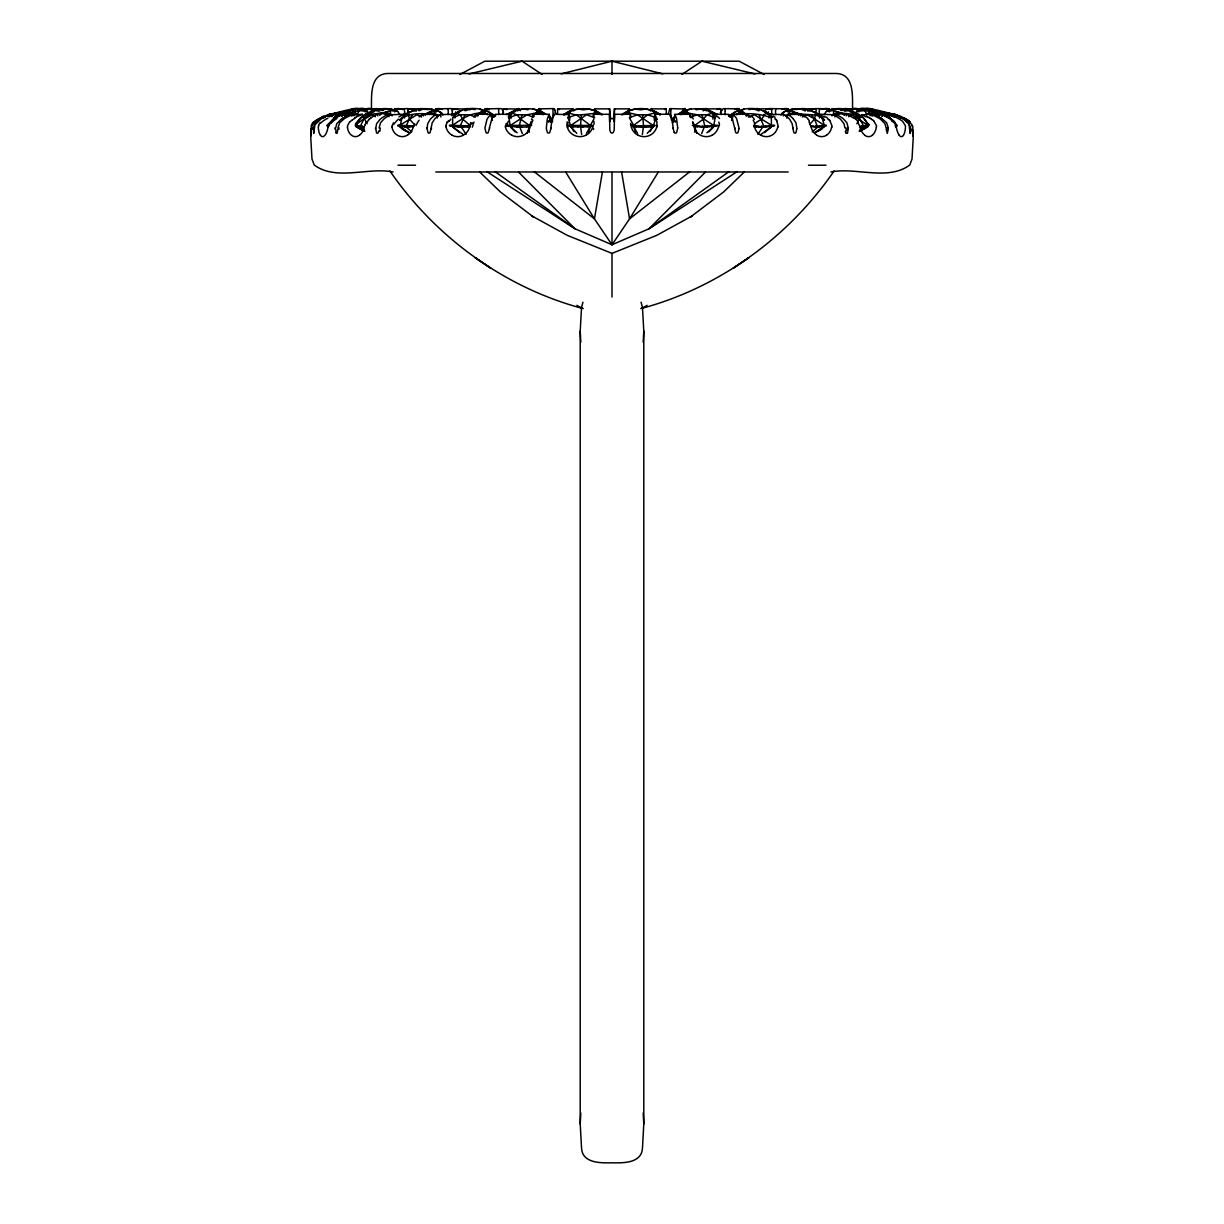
<?xml version="1.0" encoding="UTF-8"?>
<svg xmlns="http://www.w3.org/2000/svg" width="1224" height="1224" viewBox="0 0 1224 1224"><rect width="100%" height="100%" fill="white"/><g stroke="black" fill="none" stroke-linecap="round" stroke-linejoin="round"><path stroke-width="1.5" d="M375.814 127.939L376.61 123.716L380.006 119.371A39.872 28.121 -89.9 0 1 383.036 117.167L384.336 116.356A85.542 60.343 -89.9 0 1 387.32 114.75C390.961 115.362 374.743 110.726 377.864 115.867M517.002 110.497L516.987 109.089A41.111 11.995 89.5 0 1 518.41 108.584L518.563 108.584A24.189 7.053 -89.6 0 1 518.823 108.615L519.129 108.706M609.567 114.674L609.567 116.999M609.567 108.706L609.797 121.834M609.567 117.366L609.629 121.421M609.567 108.875L594.619 108.875L594.726 112.027M614.448 108.676L614.372 121.773M614.448 108.875L629.396 108.875L629.289 112.027M529.227 132.284L529.166 125.384L531.43 122.308M609.567 109.104L610.592 117.994M371.392 112.088L371.193 109.165M404.532 112.073L404.379 109.165M550.632 120.396L549.362 116.892L550.555 117.519L550.632 120.396L548.459 122.048M572.006 110.497L572.036 108.875L557.7 108.875L559.521 109.563M759.079 110.695L759.14 108.875A41.019 19.309 -87.7 0 0 756.876 108.569L756.616 108.584A24.189 11.368 -90 0 0 756.187 108.615L755.698 108.706A13.357 6.288 89.1 0 0 753.999 109.349M572.021 109.441L572.021 109.364A41.096 5.095 89.7 0 1 572.633 108.676M888.318 129.01L887.278 133.401L886.13 129.01M313.451 129.086L313.727 133.477L314.935 124.756L321.331 118.728A46.91 46.221 89.6 0 1 325.278 116.785L327.129 116.005A83.722 82.482 89.6 0 1 328.828 115.331L334.779 114.276M635.424 132.284L633.68 125.368L629.32 117.688L637.505 114.781L647.771 114.781L654.473 113.052L660.47 114.52C649.225 106.763 632.533 106.304 621.517 114.872M636.067 126.73L636.082 125.873L631.339 125.429L633.649 126.852L643.487 127.311L653.019 126.852L655.207 125.429L636.082 125.873M641.024 126.959L641.039 126.103M645.966 126.959L645.981 126.103M650.755 126.73L650.77 125.873M650.005 131.595L653.019 126.852L656.003 117.688L653.631 110.619L659.721 114.872M703.555 109.471A13.357 3.901 89 0 1 704.902 108.691L705.085 108.645A24.189 7.038 89.7 0 1 705.468 108.584L705.621 108.569A41.126 12.011 -88.3 0 1 707.044 108.752L707.013 110.497M805.453 110.849L805.56 108.86L816.255 108.86L808.498 109.609M913.288 136.675L912.018 159.013L909.753 165.011C887.813 181.274 855.943 166.969 830.958 171.972M335.713 127.755L336.738 123.716L340.961 119.371A41.677 36.536 -89.8 0 1 345.061 116.984L346.897 116.081A84.747 74.312 -89.8 0 1 349.008 115.163C355.006 112.73 339.446 114.658 337.411 117.106M666.3 109.165L666.254 112.073A9.608 1.867 89.4 0 0 666.407 114.383M685.211 112.011L685.318 109.716M858.85 111.981L859.187 108.875A41.494 37.638 83.3 0 0 854.933 108.523M614.218 121.436L614.387 117.734M738.806 112.011L739.005 108.875A41.264 15.575 89.1 0 0 737.2 108.553L737.123 108.569A24.679 9.302 -89.8 0 0 736.634 108.63L736.389 108.661A13.372 5.263 87 0 0 734.844 109.165M787.843 111.996L788.088 108.86A41.233 23.011 88.3 0 0 785.456 108.538L785.349 108.569A24.847 13.862 89.8 0 0 784.523 108.63L784.018 108.706A13.403 7.65 87 0 0 781.983 109.319M829.214 111.981L829.505 108.86A41.387 30.768 86.8 0 0 826.047 108.523M459.597 132.605L452.543 126.852L452.681 117.688C461.463 105.111 481.919 106.641 493.241 114.719M630.253 117.963L630.437 114.291L614.433 114.291L614.264 129.117A13.097 13.082 -46.4 0 1 614.05 130.662L613.209 132.498A1.607 1.607 0 0 1 610.776 132.513L610.133 131.167A11.674 11.597 66.5 0 1 609.797 129.117L609.567 114.291L593.579 114.291L593.395 116.28M848.201 128.887L847.513 132.697M313.497 127.786L314.675 123.716L319.954 119.049M630.437 114.429L630.62 116.28M677.698 127.847L676.581 118.728A41.417 6.885 89.9 0 0 676.107 117.259L675.832 116.571A90.851 15.101 89.9 0 0 674.822 114.306L690.152 114.291L689.831 116.969M595.109 111.506L594.925 108.706M852.577 111.262L852.608 110.849A20.992 18.605 89.5 0 1 852.7 109.15L852.746 109.579M720.875 109.165L720.798 112.073A9.608 3.488 89.4 0 0 720.997 114.459M446.041 125.521L447.035 121.865M641.055 302.206L642.478 307.346L643.793 331.184L643.793 1124.03L642.478 1147.837C641.973 1163.32 623.2 1163.075 612 1162.8C600.816 1163.075 582.043 1163.32 581.538 1147.837L580.207 1124.03L580.207 331.184L581.538 307.346L582.961 302.206M580.207 1124.03L580.819 1113.044M643.181 342.185L643.793 331.184M550.892 127.847L552.162 118.728A41.417 6.9 89.9 0 1 552.636 117.32L552.942 116.464A90.79 15.132 89.9 0 1 553.906 114.276L569.298 114.628M674.791 114.674L674.608 117.366M628.891 109.93L628.891 111.506M685.364 109.058L670.048 108.599M796.809 128.78L795.952 132.605A1.576 1.346 87.7 0 1 793.902 132.62L792.938 128.78M337.977 127.755L339.706 122.752L344.25 118.728A43.253 37.944 89.9 0 1 347.08 117.137L349.207 116.096A84.624 74.236 89.9 0 1 351.334 115.163L362.304 114.276L363.253 117.305M673.154 119.707L674.654 116.892L673.154 119.707L675.556 122.048M673.384 120.396L673.46 117.519M673.889 118.147L673.934 117.29M673.858 121.298L673.445 119.539M674.608 121.574L673.95 119.814M692.585 122.308L694.849 125.384L694.788 132.284M696.716 133.355L694.758 126.868L697.267 126.745L697.313 125.873L692.386 125.429M697.267 126.745L717.341 125.23M717.31 125.873L704.642 127.311L702.239 126.975L702.285 126.103M707.028 126.975L707.089 126.103M711.542 126.745L711.588 125.873M708.864 131.917L713.592 126.868L715.107 117.688L709.874 110.619C699.378 107.987 686.97 107.253 678.081 114.444M715.535 126.286L715.596 125.429M489.386 127.862L491.864 118.728A43.192 14.596 89.9 0 1 492.92 117.198L493.502 116.433A91.219 30.829 89.9 0 1 495.445 114.291L510.454 114.291L510.943 118.59M431.123 127.893L432.21 122.752L434.903 118.728A43.207 22.43 89.9 0 1 436.524 117.167L437.366 116.464A86.506 44.906 89.9 0 1 440.013 114.536L454.318 114.291L454.961 117.963M379.103 127.939L380.542 122.752L384.198 118.728A43.238 30.523 89.9 0 1 386.432 117.152L387.717 116.356A85.405 60.282 89.9 0 1 390.716 114.75L403.645 114.291L404.593 117.963M734.614 127.862L732.518 119.371A39.857 13.464 -89.9 0 0 731.095 117.167L730.514 116.433A91.188 30.784 -89.9 0 0 728.571 114.306L713.546 114.291L712.904 119.172M311.233 129.438L310.758 136.124M311.309 128.382L311.416 127.005A5.309 4.437 -60.6 0 1 311.6 125.537M311.279 128.918L311.324 128.122M311.095 131.473L310.758 136.002M311.279 128.658L311.202 129.943M842.693 110.466L842.831 108.86L850.481 108.86L845.646 108.584A17.626 15.468 -90 0 0 841.821 109.181L840.842 109.609M738.944 128.719L737.965 132.529A1.576 1.484 86.4 0 1 735.701 132.544L734.691 128.704M771.778 109.165L771.656 112.073A9.608 5.202 89.3 0 0 771.885 114.49M337.885 128.994L337.273 132.819A1.576 0.765 -88.7 0 1 336.11 132.85M869.576 110.849L869.759 109.165M656.997 125.537L656.829 121.513M550.831 128.673L549.76 132.498A1.576 1.561 -82.5 0 1 547.388 132.513L546.378 128.673A27.387 27.311 38.8 0 1 546.348 127.847L547.25 119.371A38.097 6.319 -89.9 0 1 547.924 117.336L548.23 116.464A90.79 15.07 -89.9 0 1 549.193 114.276L533.848 114.291L534.123 116.647M866.286 110.466L866.408 109.487M431.062 128.78L430.083 132.59A1.576 1.346 -87.6 0 1 428.033 132.62L427.191 128.78M489.325 128.719L488.269 132.529A1.576 1.484 -86.3 0 1 486.004 132.559L485.071 128.719A27.463 27.203 -66.2 0 1 484.949 127.862L486.984 119.371A39.841 13.433 -89.9 0 1 488.407 117.198L488.988 116.418A91.28 30.784 -89.9 0 1 490.931 114.291L476.304 114.291L474.178 116.433A61.139 26.148 77.5 0 0 473.719 116.938M756.371 126.745L756.447 125.873L754.015 125.368L753.862 126.852L763.455 127.311L774.532 125.873M758.819 126.776L774.593 125.23M761.19 126.975L761.282 126.103M765.688 126.975L765.78 126.103M769.712 126.745L769.804 125.873M764.419 132.605L771.472 126.852L771.334 117.688C762.445 105.34 742.157 106.519 730.774 114.719M773.109 126.286L773.201 125.429M816.209 109.165L816.056 112.073A9.593 6.946 89.3 0 0 816.331 114.505M581.369 114.781L580.497 125.827L581.645 134.487M593.579 114.383L593.762 117.963M733.038 114.674L732.656 117.382A9.624 3.504 89.7 0 1 731.615 120.518M792.295 110.053L792.433 108.89C801.23 108.844 811.267 108.997 818.535 114.52L810.716 110.619L807.702 111.109M872.085 110.451L872.192 109.487M769.697 114.383L783.987 114.52A89.352 46.359 -89.9 0 1 786.512 116.341L787.491 117.167A39.857 20.686 -89.9 0 1 789.694 119.355L792.173 123.716L792.877 127.893M850.435 109.165L850.236 112.073M769.651 114.75L769.054 117.963M859.615 131.381L867.602 126.852L868.795 124.772L863.379 117.688L858.146 114.781L841.775 113.052L833.33 114.52L833.835 110.619L832.687 108.89L826.399 111.353L824.211 114.444M567.14 121.865L567.018 125.537M866.47 109.12L872.299 108.875A41.448 41.203 59.4 0 0 867.617 108.523M843.397 109.502L865.965 108.569A25.719 25.612 74.8 0 1 867.617 108.569A41.463 41.142 48.6 0 1 872.284 108.936L872.253 109.089M870.555 109.579L870.616 109.165A20.976 20.716 88.6 0 0 870.386 110.833M750.297 116.999A61.215 26.224 -77.6 0 0 749.853 116.464L747.726 114.291L733.084 114.291A91.234 30.738 89.9 0 1 735.012 116.418L735.593 117.167A43.192 14.566 89.9 0 1 736.649 118.697L738.99 127.862A27.463 27.05 71.6 0 1 738.868 128.704M813.44 126.118L811.175 125.873L811.053 126.73L826.353 125.23M813.348 126.776L815.505 126.959L815.643 126.103M815.505 126.959L819.453 126.959L819.575 126.103M819.453 126.959L821.304 126.118M821.212 126.776L822.88 125.873M815.23 132.697L824.089 126.852L824.303 125.368L822.038 117.688L816.821 113.052L815.337 114.781L814.664 119.003L817.51 127.311L812.201 131.871M814.312 132.865L825.42 125.429M747.711 114.444L747.451 115.898M642.355 134.487L643.518 125.827L642.646 114.781M668.243 114.337L669.849 108.676M602.422 171.819L594.451 218.867L612 244.754L649.041 228.766L737.307 171.544M787.629 114.674L787.047 117.382A9.624 5.217 89.6 0 1 786.833 118.101M378.782 130.876L378.201 132.697A1.576 1.117 -88.3 0 1 376.487 132.727L375.829 128.887M861.773 126.103L859.845 126.776L868.795 124.772M859.982 129.407L864.802 126.103M864.634 126.975L866.011 126.118M865.888 126.776L867.051 125.873M859.799 131.197L867.602 126.852L867.893 125.368C862.721 111.185 845.845 108.829 832.687 108.89L830.331 110.053L838.976 108.89L841.5 110.543M868.566 125.873L868.244 123.945M868.229 126.286L868.703 124.068M531.139 121.513L530.405 125.521M857.489 109.655L864.175 108.89L886.956 114.781L896.779 125.368L895.249 125.827M819.376 117.963L820.34 114.276L833.284 114.735A85.466 60.343 -89.9 0 1 836.298 116.356L837.583 117.152A39.872 28.152 -89.9 0 1 840.613 119.355L843.994 123.716L844.912 127.939M820.187 114.995L820.202 114.934A90.714 53.137 74.9 0 1 823.844 116.969M804.765 116.938A61.613 37.21 -73.9 0 0 804.091 116.418L800.94 114.276L788.072 114.52A86.736 44.951 89.9 0 1 790.735 116.448L791.576 117.167A43.207 22.399 89.9 0 1 793.213 118.713M800.909 114.429L800.572 115.882M895.371 124.772L895.708 126.975L896.473 126.745L896.779 125.368L886.956 114.781L874.319 113.052L860.686 108.89L856.418 111.353L864.878 110.619L866.776 114.52L874.319 113.052L878.281 115.836M896.779 125.368L896.228 126.776A13.25 4.238 85.3 0 0 899.059 134.931M328.644 124.772L328.307 126.975L328.139 125.873M835.625 114.674L834.967 117.014M883.988 111.843L883.33 114.52L889.006 113.052L893.413 115.836M614.004 116.632L614.448 109.441M650.311 110.894L651.076 108.706M469.909 125.506L470.75 122.553M469.894 125.613L469.542 126.914M413.054 127.005L413.498 125.491M848.201 127.939L846.901 122.752L843.229 118.728A43.223 30.493 89.9 0 0 840.98 117.137L839.679 116.341A85.604 60.389 89.9 0 0 836.681 114.75C838.593 113.205 847.253 113.296 851.659 116.877M866.087 116.846A90.056 68.605 67.9 0 0 861.635 114.842L870.448 114.276L872.666 115.163A84.701 74.297 -89.8 0 1 874.808 116.096L876.95 117.121A39.887 34.991 -89.8 0 1 880.745 119.355L884.937 123.716L886.038 127.755M846.58 114.429L846.151 115.867M861.528 114.995L860.747 117.305M531.553 119.722L531.843 118.728M654.228 120.243L654.718 114.276L670.109 114.276A90.836 15.162 -89.9 0 1 671.073 116.479L671.395 117.29A38.097 6.365 -89.9 0 1 672.053 119.325L673.124 127.847M720.309 112.639L723.216 108.63L739.005 108.875M408.785 132.697L399.927 126.852L401.977 117.688C411.937 107.59 429.838 105.891 441.925 113.036M564.295 114.872L570.369 110.619C580.987 107.605 593.548 107.574 602.483 114.872M527.299 133.355L529.258 126.868L519.374 127.311L506.705 125.873M872.666 114.674L872.146 116.265M888.303 127.755L886.65 122.752L882.091 118.728A45.089 39.535 89.9 0 0 878.954 116.969L877.118 116.081A84.839 74.389 89.9 0 0 874.992 115.163C869.147 112.807 883.866 114.306 886.145 116.892M879.903 114.429L879.398 115.882M896.32 115.775A83.752 82.513 -89.6 0 0 895.188 115.331L894.407 115.898L894.989 114.291L900.543 116.356A61.445 58.721 2.9 0 1 901.751 116.846L900.956 116.525M588.576 132.284L590.335 125.368L593.824 119.218M574.01 131.595L570.996 126.852L568.013 117.688L570.369 110.619L563.545 114.52L569.543 113.052C579.947 118.009 590.932 111.246 601.305 114.52L595.201 110.619L594.359 113.052M521.944 114.781L519.282 125.827L522.357 133.584M892.939 114.674L892.51 115.867M894.836 114.735L894.851 114.674A86.047 82.36 2.5 0 1 900.772 116.907M767.448 114.398L768.458 111.874M856.479 114.52L856.999 113.052L863.44 125.827L863.149 127.311L861.604 126.975M896.427 126.852L895.876 125.873M364.614 125.46L366.787 121.497M532.348 117.29L532.792 116.28M887.568 116.617L888.394 114.276L894.01 114.903M910.365 133.401L910.564 129.086M703.127 110.91L703.616 109.93M664.494 109.563L664.846 108.936A19.018 3.167 -90 0 1 665.397 108.599L666.315 108.875L651.979 108.875L652.01 110.497M701.658 133.584L704.733 125.827L702.071 114.781M328.766 125.827L327.236 125.368L337.059 114.781L349.697 113.052L357.224 114.52L359.137 110.619L363.329 108.89L366.527 109.655M477.697 116.142L479.196 113.052L483.449 110.619L487.963 111.353L494.787 116.494M640.076 110.038L640.642 108.89M358.525 111.353L359.841 108.89L363.329 108.89L367.598 111.353L359.137 110.619L349.697 113.052L345.734 115.836M856.876 123.777L859.462 119.003L854.995 114.781M464.921 114.781L460.408 125.827L466.191 134.288M364.4 131.381L356.398 126.852L356.123 125.368C362.335 110.221 383.54 105.539 397.616 111.353L399.804 114.444M515.136 131.917L510.423 126.868L508.909 117.688L514.141 110.619C524.637 107.987 537.045 107.253 545.935 114.444M586.434 133.355L590.366 126.852L592.676 125.429L568.808 125.429L570.996 126.852L590.366 126.852M658.359 171.972L629.564 218.867L612 244.754L574.974 228.766L486.708 171.544M613.423 117.994L613.805 117.259A6.212 5.554 -29.7 0 0 613.974 116.632M870.31 111.353L871.886 108.89L896.09 114.781L900.329 117.948M331.597 121.727L337.059 114.781C345.061 112.348 354.057 107.911 362.518 109.533M834.095 170.977C788.409 237.38 719.59 287.441 641.606 308.433M508.832 116.295L510.454 114.291M548.413 121.405L550.571 119.539M425.111 115.377L426.962 113.052L433.067 110.619L439.079 111.353L443.057 115.056M757.809 134.288L763.608 125.827L759.094 114.781M412.779 114.781L409.336 119.003L406.292 125.827L406.506 127.311L411.815 131.871M355.312 124.068L360.636 117.688L367.016 113.052L367.537 114.52M349.59 121.849L347.647 125.506A5.324 5.064 29.3 0 0 347.616 127.005M399.758 120.243C408.831 111.812 423.994 113.557 435.56 114.52L437.947 116.647L431.582 108.89L431.705 110.053M881.77 116.724L883.468 114.781L890.521 119.003L892.403 121.727M647.267 133.355L653.019 126.852M472.311 122.813L470.001 125.368L467.568 125.873L449.407 125.23M810.028 124.098L814.664 119.003L824.303 125.368M717.188 109.594L717.876 108.967A18.865 6.365 -90 0 1 719.024 108.599L720.89 108.875L707.028 108.875M327.573 126.852L327.236 125.368L338.803 114.781M744.054 172.247L723.568 192L690.26 217.183L692.447 215.761L656.783 235.329L612 253.383L567.232 235.329L531.568 215.761L533.74 217.183L500.448 192L479.961 172.247M705.452 172.064L649.041 228.766L729.198 171.513M512.443 113.113L515.396 111.353L514.141 110.619L506.767 114.52L511.647 113.067L516.941 114.781L526.932 114.781L535.76 113.067L538.269 110.619L544.267 113.465M771.334 117.688C760.425 113.801 747.986 112.715 736.527 114.52L744.177 108.89M866.791 114.52L869.606 111.843M369.021 114.781L355.312 125.23M780.943 115.056L784.936 111.353L792.433 108.89L786.068 116.647L793.994 111.843C803.678 116.953 816.469 111.384 824.578 119.906M476.304 114.337L476.58 115.913M341.787 113.541L345.046 110.619L350.248 111.063M368.455 119.722L369.633 118.728M379.608 115.377L382.24 113.052L390.181 110.619L397.616 111.353M399.437 119.906L401.977 117.688M706.814 132.773L713.592 126.868M416.298 111.109L413.299 110.619L405.496 114.52L407.194 113.052L408.678 114.781L409.336 119.003L413.987 124.098M689.709 171.819L629.564 218.867L621.578 171.819M368.699 113.618L370.994 111.843M729.213 116.494L736.052 111.353L740.566 110.619L744.819 113.052L746.319 116.142M323.687 117.948L327.925 114.781L352.13 108.89L355.603 109.471M766.04 109.64L767.066 109.013A18.544 9.624 -90 0 1 768.947 108.599L788.088 108.86M694.849 125.384L703.479 119.003L707.059 114.781L712.368 113.067L717.249 114.52L709.874 110.619L708.62 111.353L711.572 113.113M679.748 113.465L682.686 111.353L691.055 108.89M770.294 109.517L771.9 108.752L759.14 108.875M760.869 134.441L771.472 126.852M633.68 125.368L647.771 114.781L656.003 117.688M370.872 117.825L372.953 116.525A87.179 67.458 66.5 0 1 377.39 114.26M397.662 125.23L399.713 125.368L416.864 114.781L421.653 116.969M681.936 74.419L701.933 61.2L755.04 73.945M382.515 110.543L385.04 108.89L393.684 110.053L391.328 108.89L390.181 110.619L390.701 114.52L382.24 113.052L365.869 114.781L360.575 125.827L360.866 127.311L364.018 129.407M334.014 117.688L341.251 113.052M570.965 125.368L586.51 114.781L594.696 117.688M629.641 113.052L622.71 114.52L628.815 110.619L629.641 113.052L637.505 114.781L653.05 125.368M647.098 305.327L645.782 306.153M330.602 115.836L335.009 113.052L340.67 114.52L340.027 111.843M452.39 125.368C462.703 118.499 474.392 109.732 487.473 114.52L479.839 108.89M506.659 125.23L510.332 125.384L526.932 114.781L533.251 117.106M345.979 113.541L350.691 110.619L355.388 111.063M817.754 131.534L822.574 128.551M427.161 127.893L427.712 123.716L430.221 119.371A39.857 20.655 -89.9 0 1 432.439 117.183L433.281 116.448A86.598 44.906 -89.9 0 1 435.912 114.536L423.03 114.291L419.909 116.402A61.598 37.271 73.7 0 0 419.235 116.907M848.63 116.724L851.843 114.781L867.893 125.368M859.141 131.136L863.777 128.352M833.33 114.52L837.797 111.843M333.494 119.003L340.547 114.781L342.246 116.724M782.09 113.036L784.936 111.353L790.949 110.619L793.994 111.843M354.792 117.825L355.786 117.29M405.496 114.52L410.239 111.843M459.903 74.48L484.842 61.2L739.174 61.2L764.113 74.48M645.094 306.536L643.702 307.255A70.212 70.212 0 0 1 640.841 308.54M370.52 112.96L374.972 110.619L379.685 111.17M403.66 114.383L400.08 116.28A62.302 36.368 -74.5 0 0 398.947 116.907M812.109 109.502L815.781 108.584L829.505 108.86M460.882 110.619L453.155 114.52L456.644 113.052L460.255 114.781L469.588 114.781L475.463 117.106M453.171 114.52L458.755 111.843M802.363 116.969L807.151 114.781L814.664 119.003L811.237 114.781M321.683 117.121L322.218 116.892A61.414 58.66 -3 0 1 323.473 116.372M419.205 110.741L423.397 108.89L428.385 109.579M322.203 116.892L322.264 116.877A61.338 58.63 -2.9 0 1 323.442 116.341L330.939 114.291L328.001 115.331A83.783 82.528 -89.6 0 0 326.318 115.989L324.437 116.785A46.91 46.206 -89.6 0 0 321.621 118.116M506.782 114.52L512.887 111.843M736.542 114.52L742.693 111.843M825.297 126.286L826.246 125.873M330.098 116.387L335.59 114.291L336.416 116.617M563.56 114.52L569.956 111.843M680.559 114.52L687.001 111.843L688.255 113.067L697.083 114.781L707.059 114.781L715.107 117.688M622.725 114.52L629.228 111.843M362.304 114.337L357.806 116.249A62.286 47.231 -67.5 0 0 356.383 116.892M748.553 117.106L754.428 114.781L771.625 125.368M452.681 117.688L460.255 114.781L462.534 119.003L470.001 125.368L470.154 126.852L460.561 127.311L449.483 125.873M860.35 109.395L869.82 108.875L864.45 108.615A22.108 21.787 -89.4 0 0 862.645 108.706L859.263 109.471M690.764 117.106L697.083 114.781L713.684 125.384M465.395 110.741L470.506 108.89L475.065 109.579M508.909 117.688L516.941 114.781L520.537 119.003L529.166 125.384L531.629 125.429M568.013 117.688L576.244 114.781L590.335 125.368M729.596 116.923L733.054 115.714M516.911 110.864L522.985 108.89L528.018 109.762M570.154 111.353L578.233 108.89L582.517 109.762M627.178 111.353L635.516 108.89L638.546 109.655M785.058 115.515L797.038 113.052L798.905 115.377M793.718 109.655L796.533 108.89M585.47 109.655L588.499 108.89L596.838 111.353M561.204 73.853L612 61.2L662.811 73.853M468.976 73.945L522.082 61.2L542.079 74.419M356.123 125.368L364.171 126.776L356.398 126.852L355.45 125.873M861.788 108.982L859.156 109.471M830.331 110.053L835.839 108.89M510.332 125.384L529.166 125.384M641.498 109.762L645.782 108.89L653.861 111.353M688.255 113.067L680.559 114.52L685.746 110.619L687.001 111.843M399.713 125.368L412.84 125.873L412.962 126.73L406.506 127.311L397.754 125.873M695.997 109.762L701.031 108.89L707.105 110.864M868.397 109.471L871.886 108.89M748.95 109.579L753.51 108.89L758.605 110.741M859.202 109.579L864.175 108.89L865.49 111.353M795.631 109.579L800.618 108.89L804.811 110.741M365.119 111.996L364.828 108.905L371.545 108.829M371.163 108.875L383.173 109.609M836.818 108.691L837.614 108.615A24.664 20.609 -87.9 0 1 838.547 108.569L838.868 108.569A41.05 34.272 -83.4 0 1 842.831 108.86M844.331 111.17L849.043 110.619L853.495 112.96M362.105 108.523A41.325 39.918 78.9 0 0 357.515 108.875L354.195 108.875L364.997 109.579L358.112 108.584A25.719 25.597 -68.1 0 0 356.398 108.569A41.448 41.126 -48.7 0 0 351.732 108.936L359.81 108.63A22.108 21.787 89.4 0 1 361.371 108.706L364.737 109.471M354.195 108.875L364.813 109.579M826.399 111.353L833.835 110.619L841.775 113.052L844.407 115.377M865.337 108.676L866.011 108.615A25.719 25.597 68 0 1 867.617 108.569M859.845 108.661L856.004 109.533A13.556 13.112 89.9 0 1 859.523 108.722L860.396 108.615A25.168 24.342 -85 0 1 861.727 108.569L861.91 108.569A41.295 39.811 -73 0 1 866.47 108.905L866.5 108.875A41.325 39.918 -78.9 0 0 861.91 108.523M868.612 111.063L873.309 110.619L878.036 113.541M873.768 111.063L878.97 110.619L882.229 113.541M859.171 108.951A41.616 37.653 79.7 0 0 854.933 108.599A25.429 23.072 87.2 0 0 853.342 108.63L852.608 108.691A13.556 12.347 85.5 0 0 849.303 109.471M861.91 108.569L861.727 108.569A25.184 24.342 -83.1 0 0 860.396 108.615M387.182 108.691L386.401 108.615A24.664 20.594 88.5 0 0 385.453 108.569L385.147 108.569A41.142 34.333 85.9 0 0 381.154 108.905L373.488 108.875L375.936 108.63A17.58 15.407 -90 0 1 379.884 109.196L380.863 109.609M435.912 108.905L450.968 108.584A18.513 9.593 -90 0 1 452.865 109.013L453.874 109.655M484.995 108.905L500.478 108.584A18.834 6.35 -90 0 1 501.641 108.967L502.758 110.221M353.032 108.875L351.762 108.875A41.417 41.188 -59.3 0 1 356.383 108.523M356.245 108.875L357.546 108.905A41.295 39.826 73 0 1 362.105 108.584L362.304 108.569A25.168 24.327 85 0 1 363.605 108.615L368.011 109.533A13.556 13.112 -89.9 0 0 364.492 108.722L363.834 108.63M894.668 114.291L893.076 114.291L895.999 115.331A83.767 82.528 89.6 0 1 897.697 116.005L899.579 116.785A46.91 46.206 89.6 0 1 903.511 118.713L908.621 122.752L910.518 127.786M331.765 114.291L335.606 114.383M889.205 114.291L892.25 114.291M894.147 114.276L893.673 114.49M398.014 165.225L415.548 165.225M808.467 165.225L826.001 165.225M393.057 171.972C368.072 166.969 336.187 181.274 314.247 165.011L311.982 159.013L310.712 136.675M435.805 171.972L788.179 171.972M330.878 114.291L329.057 114.291L329.608 115.898M362.105 108.569L362.289 108.569A25.184 24.342 83.1 0 1 363.62 108.615M865.904 108.584L869.805 108.875M357.989 108.615L358.112 108.63A25.704 25.597 -74.8 0 0 356.398 108.569M699.761 126.776L702.239 126.975M364.936 109.349L364.905 109.089A41.647 37.699 -79.6 0 1 369.082 108.599A25.429 23.072 -87.2 0 1 370.673 108.63L370.872 108.645M822.758 126.73L824.089 126.852M697.313 125.873L699.791 126.118M756.447 125.873L758.88 126.118M399.881 108.706L399.33 108.63A25.383 18.865 -88.1 0 0 397.953 108.569A41.417 30.692 -84.8 0 0 394.495 108.967L394.771 111.981M535.76 113.067L543.456 114.52L538.269 110.619L532.96 108.89M361.738 108.875L363.926 109.487M388.176 108.89L393.684 110.053M468.287 108.706L467.859 108.63A24.205 11.353 -89.9 0 0 467.369 108.569L467.124 108.569A41.142 19.278 89 0 0 464.86 108.982L464.906 110.497M487.764 108.706L487.366 108.615A24.664 9.272 -90 0 0 486.938 108.569L486.8 108.569A41.233 15.453 -87.9 0 0 484.995 109.043L484.995 108.951M360.743 108.997L361.646 109.227M427.482 108.89L430.297 109.655M435.576 114.52L438.957 115.515M582.41 308.433C504.41 287.456 435.606 237.364 389.921 170.977M490.962 115.714L494.419 116.923M909.707 127.786L908.499 123.716L903.771 119.371A43.483 42.84 -89.5 0 0 898.737 116.8L896.886 116.005A83.691 82.452 -89.6 0 0 895.172 115.331M594.788 111.843L601.29 114.52M537.015 111.843L543.456 114.52M654.06 111.843L660.455 114.52M763.133 110.619L770.86 114.52L767.372 113.052L763.761 114.781C763.868 120.763 752.485 121.528 754.535 127.005A13.112 11.827 83.6 0 0 760.777 135.252M481.323 111.843L487.473 114.52M711.129 111.843L717.233 114.52M894.3 116.555L895.555 117.121M902.624 117.259L906.617 119.371M895.769 117.229L900.329 119.722A18.253 17.993 -63.4 0 1 902.669 121.436L905.286 125.475A5.309 4.973 39.1 0 1 905.454 127.005A13.25 4.452 85.9 0 1 903.526 135.038M765.26 111.843L770.845 114.52M430.022 111.843L435.56 114.52M866.209 116.249L867.755 117.03M411.907 109.502L407.959 108.569L394.526 109.089M867.816 117.06L869.224 117.825M578.921 306.536L580.314 307.255A70.212 70.212 0 0 0 583.175 308.54M425.554 109.548L422.555 108.615A24.602 16.157 89.6 0 0 421.836 108.569L421.591 108.569A41.111 26.959 88 0 0 418.44 108.936L418.532 110.497M356.398 126.852L364.216 131.197M415.517 109.609L407.745 108.875L418.44 108.936M813.776 111.843L818.519 114.52M578.233 306.153L576.917 305.327M386.218 111.843L390.685 114.52M360.238 128.352L364.874 131.136M375.385 116.724L372.173 114.781L364.553 119.003L367.139 123.777M399.927 126.852L409.688 132.865M401.441 128.551L406.261 131.534M823.905 116.265L825.037 116.984M442.017 109.548L439.584 108.63A24.847 13.877 -89.3 0 0 438.682 108.569L438.575 108.569A41.432 23.072 -86.8 0 0 435.912 108.997L436.142 112.011M907.152 119.722L906.617 119.371A33.079 32.819 -43.6 0 0 904.383 118.131M882.764 113.052L890.001 117.688M852.317 117.29L853.159 117.825M870.692 118.728L872.115 119.722M457.807 109.517L452.192 108.875L464.86 108.951M494.817 171.513L574.974 228.766L518.548 172.064M452.543 126.852L463.146 134.441M674.654 120.717L675.602 121.405M853.021 111.843L855.316 113.618M534.307 171.819L594.451 218.867L565.656 171.972M885.212 114.781L890.521 119.003M827.439 118.728L828.571 119.722M772.298 116.28L773.109 116.999M510.423 126.868L517.201 132.773M909.463 121.497L912.263 125.46A5.309 4.406 60.8 0 1 912.676 127.021L912.829 130.203M354.409 111.843L357.224 114.52M793.213 118.728L795.906 122.752L796.839 127.893A27.708 25.842 81.3 0 1 796.625 128.765M874.12 121.513L876.384 125.506A5.324 5.095 -19.2 0 1 876.461 127.005M570.996 126.852L576.749 133.355M774.838 118.728L775.664 119.722M822.038 117.688L824.257 120.243M506.843 109.594L503.248 108.829L516.987 109.013M713.546 114.291L715.168 116.295M572.939 108.706L573.704 110.894M857.489 121.834L859.416 125.46A5.324 2.066 73.2 0 1 860.013 127.036A13.189 7.726 84.5 0 0 864.618 135.023M830.178 121.513L831.892 125.521A5.34 4.789 -53.6 0 1 831.892 127.021M674.271 132.498L673.185 128.673M459.046 110.833L459.643 111.874M633.649 126.852L637.582 133.355M845.815 132.697L845.279 131.136M809.003 121.849L810.502 125.491M776.842 121.513L778.02 125.537A5.355 4.223 -64.9 0 1 777.959 127.021M583.374 108.89L583.94 110.038M910.197 133.401L909.769 129.086M455.558 111.874L456.567 114.398M331.826 116.632L331.658 116.265A20.961 20.578 88.4 0 1 331.092 114.674M332.331 115.867L331.903 114.674M344.556 115.867L344.02 114.352M354.027 115.867L353.644 114.674M655.437 116.28L655.758 117.29M555.008 110.191L554.457 108.936A19.003 3.152 -90 0 0 553.906 108.599L538.652 108.875L538.805 112.027M388.911 116.632L388.788 116.265A20.93 14.489 89.6 0 1 388.467 114.628M336.126 132.819L335.697 129.01M569.787 120.227L569.298 114.811M392.078 115.867L391.772 114.674M656.202 118.728L656.462 119.722M423.412 115.898L423.045 114.337M440.946 117.014L440.441 114.674M436.662 116.265L436.754 116.632A9.807 5.156 -89.6 0 0 437.228 117.994M327.512 125.429L327.772 126.776M693.58 125.521L692.906 121.865M362.243 126.103L362.411 126.975M359.213 126.103L359.382 126.975M356.964 125.873L357.133 126.745M355.618 125.429L355.786 126.286M351.747 109.013L351.931 110.451M364.905 109.089L364.828 108.905A41.478 37.607 -83.3 0 1 369.082 108.523M555.757 114.337L555.436 112.241M357.515 108.875L357.699 110.466M408.372 126.103L408.51 126.959M404.44 126.103L404.563 126.959M401.12 125.873L401.258 126.73M398.596 125.429L398.718 126.286M354.302 109.579L354.241 109.165A20.961 20.578 88.9 0 1 354.409 110.849M353.415 109.165L353.598 110.833M495.628 115.882L495.475 114.674M381.154 108.875L381.291 110.481M467.568 125.873L467.644 126.745M462.733 126.103L462.825 126.975M458.235 126.103L458.327 126.975M454.211 125.873L454.303 126.745M450.814 125.429L450.906 126.286M485.056 109.701L485.194 112.011M913.272 136.461L913.196 135.436M913.272 136.4L912.936 131.794M448.122 109.165L448.229 112.073A9.608 4.758 89.4 0 1 448.152 114.582M913.226 135.742L913.058 133.477M912.798 129.698L912.982 132.391M554.013 115.867L553.937 114.674M550.555 117.519L550.861 119.707M550.081 117.29L550.127 118.147M550.066 119.814L550.157 121.298M549.362 120.717L549.408 121.574M526.702 125.873L526.748 126.745M521.73 126.103L521.776 126.975M516.926 126.103L516.972 126.975M512.428 125.873L512.473 126.745M508.419 125.429L508.48 126.286M643.181 1113.044L643.793 1124.03M580.207 331.184L580.819 342.185M852.562 108.752C852.363 96.375 854.474 74.312 836.681 73.486L387.335 73.486C369.541 74.312 371.652 96.375 371.453 108.752A13.571 12.317 89.8 0 1 374.697 109.533M498.627 109.165L498.704 112.088A9.608 2.999 89.4 0 1 498.688 114.628M407.913 110.833L407.929 111.262A9.792 6.992 89.9 0 1 407.607 114.49M452.314 110.849L452.329 111.262A9.792 5.171 89.9 0 1 452.023 114.444M552.988 109.165L553.019 112.073A9.608 1.331 89.4 0 1 552.468 120.181M587.933 125.873L587.948 126.73M582.976 126.103L582.991 126.959M578.034 126.103L578.049 126.959M573.245 125.873L573.26 126.73M614.433 114.674L614.448 117.366M612 61.2L612 74.373M612 172.446L612 244.754M612 253.414L612 297.065M629.243 109.196A41.126 1.729 89.7 0 1 629.396 108.722M651.382 108.645A41.065 5.141 -88.6 0 1 651.994 108.615M685.379 108.691A41.142 8.446 89.5 0 0 684.369 108.569L684.369 108.569A24.602 5.049 -89.6 0 0 684.078 108.63M805.56 108.829A40.989 26.882 -86.4 0 0 802.424 108.569L802.194 108.569A24.618 16.142 -89.3 0 0 801.475 108.615L800.817 108.706A13.418 8.813 89.2 0 0 798.431 109.426M888.257 114.857A86.093 77.464 50.6 0 1 894.117 117.121M769.712 115.087A90.989 37.026 78.3 0 1 772.283 117.167M689.892 115.301A87.669 21.894 -80.9 0 1 691.055 117.825M655.222 118.223A91.387 6.487 80.6 0 1 655.972 120.656M538.652 109.165A41.203 8.446 -88.4 0 1 539.646 108.615L539.723 108.569A24.618 5.08 89.7 0 1 539.952 108.615M594.604 111.032A41.126 1.652 -88.6 0 1 594.757 109.992M568.931 112.853A87.715 6.747 -81.6 0 1 569.696 111.277M532.532 115.316A91.264 23.378 79.9 0 1 533.664 113.495M451.319 115.668A87.302 36.108 -79.5 0 1 454.334 113.465M311.508 127.005A5.309 4.238 -62.8 0 1 311.845 125.475M312.105 125.582A8.155 6.946 -59.8 0 1 313.834 122.844M313.711 122.721A24.465 23.73 -65.4 0 1 320.933 117.948M313.359 122.354A24.465 24.067 13.7 0 1 320.872 117.841M311.324 125.429A8.155 7.757 -61.4 0 1 313.283 122.293M328.047 127.112A13.265 4.498 -86 0 1 324.972 135.221A15.637 5.279 -85.7 0 1 323.197 136.553L322.723 136.66A15.683 5.294 -85.8 0 1 320.489 135.252M328.093 126.99A5.324 3.06 -70.4 0 1 328.491 125.491M328.935 125.705A8.17 5.355 -69.7 0 1 330.419 123.058M330.878 123.517A24.465 20.609 -79.3 0 1 336.921 118.529M369.082 108.569A25.429 23.088 -85.5 0 1 370.673 108.63M328.904 116.892A60.909 54.713 -50.1 0 1 330.098 116.372M320.78 122.997A24.465 23.011 -60.2 0 1 327.818 118.284M318.592 125.537A8.14 8.033 26.2 0 1 320.321 122.492M318.485 127.005A5.309 5.034 -31.5 0 1 318.653 125.567M320.428 135.252A13.25 4.697 -85.2 0 1 318.301 127.204M352.573 119.814A34.654 28.473 -79.5 0 1 354.945 118.238M349.834 122.125A17.733 15.178 -89.3 0 1 352.068 119.983M347.356 127.112A13.173 8.308 -84.3 0 0 351.502 135.237A14.994 9.149 -85.8 0 0 359.336 135.252M364.308 127.082A13.173 8.033 -85.8 0 1 359.474 135.237M364.308 126.975A5.324 1.775 -73.4 0 1 364.721 125.537M367.093 122.002A18.268 12.24 -84.4 0 1 368.654 120.197M369.725 118.896A37.806 28.06 83.2 0 1 370.933 117.994M399.866 108.752A13.479 10.006 89.4 0 1 402.528 109.579M387.182 108.768A13.51 11.184 86.1 0 1 390.181 109.609M407.209 135.267A14.214 11.276 -85.5 0 1 398.29 135.726L397.494 135.298A13.112 10.695 -82.2 0 1 391.925 127.082M413.222 127.067A13.112 10.389 -85.5 0 1 407.378 135.267M414.094 126.24A8.384 1.897 -75.3 0 1 414.859 123.976M416.099 125.414A24.48 11.23 -84.1 0 1 419.113 120.197M394.036 124.098A24.465 15.3 -80.3 0 1 398.519 119.172M392.522 125.674A8.338 6.38 77.7 0 1 393.439 122.859M392.231 127.005A5.355 4.667 57.9 0 1 392.154 125.537M469.618 127.036A13.097 11.827 -83.7 0 1 463.284 135.252A13.617 12.332 -84.4 0 1 452.222 135.267M472.342 127.189A24.48 6.717 -84.8 0 1 473.994 122.063M487.749 108.829A13.357 5.003 89.1 0 1 489.049 109.823M468.272 108.875A13.372 6.059 86.9 0 1 469.894 109.915M449.07 121.467A38.021 16.432 -81.6 0 1 450.876 119.187M447.448 122.66A17.733 8.797 -89.5 0 1 448.657 120.487M446.27 127.005A5.37 4.054 66.9 0 1 446.117 125.552M452.1 135.237A13.082 12.072 -78.4 0 1 446.026 127.051M523.398 135.267A13.25 12.821 -83.3 0 1 511.923 135.267M523.566 135.267A13.066 12.623 -81 0 0 530.13 127.036A5.37 1.3 -74.5 0 0 530.573 125.399M531.461 124.42A18.238 2.234 -86.3 0 1 531.752 122.63M532.455 121.666A41.295 8.522 86.6 0 1 532.868 119.998M540.167 108.997A13.326 2.739 89 0 1 540.855 110.175M541.039 111.965A9.042 3.626 -69.1 0 1 541.039 112.394M519.129 109.058A13.342 3.641 86.9 0 1 520.322 110.726M508.312 116.877A62.317 14.52 -79.8 0 1 508.847 116.158M506.568 126.194A24.465 6.487 -83.6 0 1 508.343 121.283M506.002 125.95A8.369 3.626 81.7 0 1 506.216 123.379M505.604 127.005A5.386 3.335 71.2 0 1 505.39 125.582M511.8 135.237A13.066 12.775 -67.9 0 1 505.374 127.036M592.691 127.021A13.082 13.005 -63.3 0 1 586.005 135.237M593.15 125.445A5.386 2.157 -73.5 0 1 592.829 127.036M593.824 121.237A8.369 2.433 -75.4 0 1 593.961 124.358M593.502 129.56A24.465 1.454 -85.2 0 1 593.609 128.612M593.288 116.693A62.562 5.982 80.2 0 1 593.334 115.989M594.512 112.302A9.012 2.326 -69.9 0 1 594.436 112.792M567.615 127.862A38.036 3.519 -83.2 0 1 568.074 125.552M567.707 124.542A17.733 2.693 -89.5 0 1 567.982 122.477M567.416 126.99A5.37 2.632 73 0 1 567.14 125.582M567.263 127.021A13.082 13.036 -18.8 0 0 573.903 135.206A13.342 13.296 -66.8 0 0 585.868 135.267M638.025 135.237A13.082 13.02 63.3 0 1 631.324 127.021M638.163 135.267A13.342 13.28 67.8 0 0 649.99 135.267A13.066 13.02 63.2 0 0 656.722 127.005M657.135 125.491A5.37 2.876 -72.1 0 1 656.86 127.021M656.691 118.101A18.238 3.749 -86.2 0 1 657.196 119.524M655.636 113.954A41.295 5.11 86.7 0 1 656.095 114.597M628.386 111.369A9.012 3.075 64.4 0 1 628.402 110.864M628.876 109.456A13.311 0.826 86.9 0 1 629.105 110.711M630.559 116.571A62.577 5.936 -80.4 0 1 630.589 117.305M630.513 124.817A24.465 1.622 -84 0 1 630.758 123.318M632.058 126.745A8.369 0.949 82.4 0 1 631.89 125.139M631.523 126.99A5.386 1.836 74.3 0 1 631.217 125.628M712.062 135.267A13.265 12.837 83.2 0 1 700.572 135.267A13.051 12.408 75.7 0 1 694.054 126.975A5.37 1.025 75 0 1 693.763 125.674M718.457 126.99A13.066 12.653 81 0 1 712.169 135.191M718.855 125.491A5.386 3.596 -69.7 0 1 718.656 127.021M718.763 122.079A8.369 4.85 -72.8 0 1 719.452 125.123M716.208 116.096A24.465 9.425 -84.8 0 1 719.482 118.499M715.183 116.433A62.378 14.413 79.6 0 1 715.703 117.167M682.151 111.537A9.058 4.269 63 0 1 682.242 111.109M683.068 108.905A13.311 2.983 87 0 1 683.864 108.783M692.034 114.98A38.036 8.935 -82.8 0 1 692.968 116.28M692.554 117.565A17.733 3.121 -89.5 0 1 693.197 119.034M760.93 135.252A13.617 12.317 84.5 0 0 771.824 135.267A13.082 11.857 84 0 0 777.776 126.99M775.863 119.156A18.238 9.914 -85.5 0 1 777.163 120.87M773.568 116.066A41.279 19.324 86 0 1 775.067 117.351M750.955 116.295A24.48 9.807 -82.6 0 1 754.397 119.416M753.173 120.197A8.369 1.851 82.1 0 1 754.565 123.44M805.744 116.816A36.307 20.884 -81.7 0 1 807.672 118.453M807.794 118.957A17.748 9.364 -89.5 0 1 809.385 120.977M810.594 125.261A5.355 0.903 74.7 0 1 811.099 127.082A13.112 10.052 83.1 0 0 816.699 135.068M826.537 135.267A14.183 11.245 85.5 0 1 816.775 135.252M831.739 126.975A13.112 10.419 85.2 0 1 826.613 135.114M828.74 119.371A18.238 13.158 -84.3 0 1 830.438 121.115M826.016 116.999A39.505 25.781 84.8 0 1 827.623 118.116M853.296 117.489A34.67 25.995 -80.9 0 1 855.392 118.973M855.76 119.218A17.748 12.714 -89.4 0 1 857.84 121.283M872.421 135.252A14.994 9.149 85.9 0 1 864.679 135.267M876.369 126.975A13.173 8.033 85.7 0 1 872.467 135.084M872.222 119.524A18.238 16.126 -81.1 0 1 874.303 121.283M869.285 117.642A37.791 31.426 81.9 0 1 870.784 118.529M833.774 109.471A13.495 11.291 89.5 0 1 836.818 108.722M821.426 109.41A13.495 10.129 86.8 0 1 824.135 108.722L824.762 108.63A25.383 18.88 88.9 0 1 826.047 108.569M903.511 135.267A15.683 5.294 85.6 0 1 899.105 135.237M887.507 117.397A24.48 22.338 -65.4 0 1 894.652 121.696M894.27 122.063A8.17 6.594 75.6 0 1 896.259 125.292M895.8 125.491A5.324 3.335 69.7 0 1 896.197 127.021M907.214 119.615A17.748 17.58 -86.9 0 1 909.922 121.712M912.186 125.475A5.309 4.253 62.6 0 1 912.523 127.005M907.091 119.83A18.268 17.84 69 0 1 909.371 121.604M853.342 108.63A25.429 23.088 85.5 0 1 854.933 108.569M899.564 116.8A43.483 42.84 89.5 0 1 904.628 119.355M910.855 128.566A30.493 2.249 86.8 0 1 910.977 131.106M909.432 127.709A30.462 10.419 86.8 0 1 909.478 128.903M887.109 128.765A30.034 7.742 86.7 0 1 887.033 127.663M887.476 127.724A29.973 18.834 86.1 0 1 887.492 128.918M846.335 130.8A18.59 10.129 86.2 0 1 846.059 127.908M847.528 132.727A1.576 1.117 88.3 0 1 845.799 132.712M847.895 127.939A28.014 23.042 84.6 0 1 847.88 128.857M764.388 111.874A9.44 4.957 88.9 0 1 765.122 110.634M793.29 128.75A27.754 20.181 85.3 0 1 793.213 127.877M734.936 128.688A27.494 23.332 83.8 0 1 734.874 127.847M673.353 128.658A27.387 25.413 81.2 0 1 673.292 127.831M674.24 132.513A1.576 1.545 82.8 0 0 676.627 132.513L677.637 128.673A27.387 27.341 -10.9 0 0 677.713 127.847M613.224 118.269A1.622 1.545 -4.2 0 1 610.791 118.269M554.977 110.634A9.517 1.346 88 0 1 555.359 112.73M551.06 127.847A27.387 25.75 -80.7 0 1 551.014 128.688M502.727 110.405A9.517 2.999 88 0 1 503.508 112.455M489.646 127.877A27.494 23.853 -83.7 0 1 489.585 128.734M427.023 128.795A27.708 26.194 -80.1 0 1 426.992 127.908M431.491 127.908A27.739 20.869 -85.3 0 1 431.414 128.811M375.523 128.903A28.014 23.654 -84 0 1 375.508 127.954M380.22 127.985A19.355 12.821 -86.8 0 1 379.899 131.197M334.917 129.086A29.973 20.425 -85.6 0 1 334.932 127.786M339.002 127.862A30.019 9.761 -86.8 0 1 338.91 129.254M319.387 119.355A43.483 42.825 -89.5 0 1 324.452 116.8M312.426 129.285A30.478 12.515 -86.5 0 1 312.457 127.862M328.262 115.561A83.691 82.452 89.6 0 1 328.828 115.331M892.128 114.689A20.946 20.701 88 0 1 891.699 115.882M852.501 113.342A9.792 8.537 89.9 0 1 852.363 111.246M870.402 114.704A20.915 18.528 89.3 0 1 870.019 115.898M819.376 110.833A21.007 15.101 89.7 0 1 819.514 109.135M819.896 115.821A9.792 6.839 89.9 0 1 819.223 111.246M832.32 114.719A20.9 15.025 89.6 0 1 832.014 115.928M775.618 110.818A20.992 11.23 89.7 0 1 775.725 109.12M775.756 114.628A9.792 4.988 89.9 0 1 775.511 111.231M783.666 114.75A20.915 11.184 89.6 0 1 783.421 115.959M725.174 110.803A20.976 7.451 89.8 0 1 725.235 109.089M725.251 114.704A9.792 3.198 89.9 0 1 725.082 111.231M728.678 114.811A20.93 7.436 89.7 0 1 728.51 116.035M670.828 110.772A20.961 3.886 89.8 0 1 670.859 109.013M671.548 120.151A9.792 1.515 89.9 0 1 670.767 111.2M672.282 120.212A14.719 2.387 -87.4 0 1 671.915 118.147M673.277 121.467A15.453 3.075 -81.8 0 1 672.236 122.17M674.577 117.29A9.608 1.882 89.7 0 1 673.231 122.094M670.232 114.949A20.946 3.871 89.7 0 1 670.155 116.188M557.547 109.334A20.961 3.091 89.8 0 1 557.578 110.925M557.578 111.292A9.792 1.744 89.9 0 1 557.517 114.245M549.454 115.867A20.961 3.091 89.7 0 1 549.377 114.352M550.769 122.186A9.792 1.729 -89.6 0 1 549.484 116.295M551.565 120.625A15.468 2.938 87.4 0 1 550.785 122.079M552.667 121.1A14.719 2.861 82.8 0 1 551.978 121.941M502.988 109.242A20.961 6.701 89.8 0 1 503.049 110.879M503.079 111.277A9.792 3.412 89.9 0 1 502.942 114.398M491.314 116.096A20.946 6.701 89.7 0 1 491.115 114.536M492.431 120.442A9.792 3.397 -89.6 0 1 491.344 116.494M452.069 109.211A20.976 10.542 89.7 0 1 452.176 110.864M436.784 116.158A20.946 10.526 89.6 0 1 436.478 114.597M407.668 109.181A20.976 14.52 89.7 0 1 407.806 110.849M404.685 112.088A9.608 6.594 89.3 0 1 404.042 115.79M373.458 109.181A20.976 18.192 89.6 0 1 373.641 110.849L373.733 111.262A9.792 8.629 89.9 0 1 373.779 112.088M351.9 116.234A20.946 18.176 89.4 0 1 351.38 114.658M371.545 112.088A9.608 8.308 89.1 0 1 371.423 113.327M748.721 257.805L733.406 268.087L748.721 257.805M490.61 268.087L475.294 257.805L490.61 268.087M865.123 108.722A13.571 13.51 89.5 0 0 861.497 109.517A13.571 13.51 70.2 0 1 865.123 108.737"/></g></svg>
